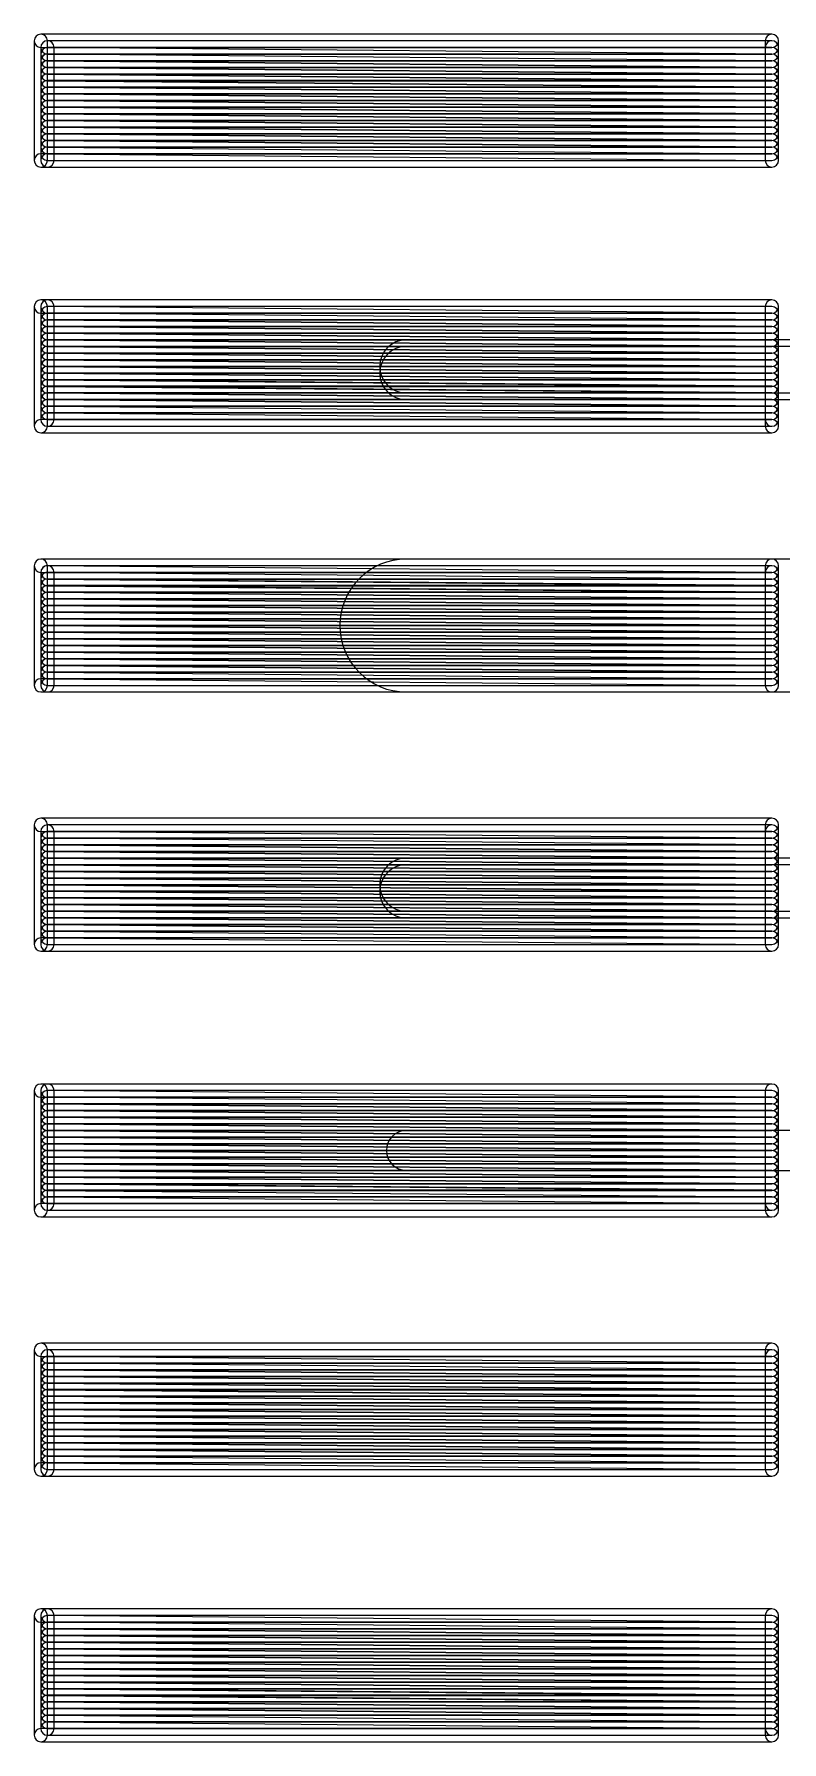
# Model space of a CAD drawing. Extents: x 2.7 to 76.1, y 3.1 to 47.6.
# Drawn here: x 2.72 to 5.58, y 13.27 to 19.8 of the extents above; entities that cross this region are included whole.
import ezdxf

# ---------------------------------------------------------------- set-up
doc = ezdxf.new("R2010")
doc.units = 0

msp = doc.modelspace()

# ---------------------------------------------------------------- linework, layer by layer
for points in [[(5.5372, 19.8025), (2.7432, 19.8025, 1), (2.7432, 19.75165), (5.5372, 19.75165, 1)], [(2.717775, 19.777075), (2.717775, 19.319875, 1), (2.768625, 19.319875), (2.768625, 19.777075, 1)], [(5.562625, 19.319875), (5.562625, 19.777075, 1), (5.511775, 19.777075), (5.511775, 19.319875, 1)], [(5.53743, 19.726295), (2.76883, 19.751695, 1), (2.768365, 19.70085), (5.536965, 19.67545, 1)], [(5.53743, 19.700895), (2.76883, 19.726295, 1), (2.768365, 19.67545), (5.536965, 19.65005, 1)], [(5.5372, 19.7771), (2.7686, 19.7771, 1), (2.7686, 19.72625), (5.5372, 19.72625, 1)], [(2.743175, 19.751675), (2.743175, 19.319875, 1), (2.794025, 19.319875), (2.794025, 19.751675, 1)], [(2.7686, 19.70085), (5.5372, 19.70085, 1), (5.5372, 19.7517), (2.7686, 19.7517, 1)], [(2.7686, 19.67545), (5.5372, 19.67545, 1), (5.5372, 19.7263), (2.7686, 19.7263, 1)], [(5.562625, 19.319875), (5.562625, 19.751675, 1), (5.511775, 19.751675), (5.511775, 19.319875, 1)], [(5.53743, 19.675495), (2.76883, 19.700895, 1), (2.768365, 19.65005), (5.536965, 19.62465, 1)], [(5.53743, 19.650095), (2.76883, 19.675495, 1), (2.768365, 19.62465), (5.536965, 19.59925, 1)], [(5.53743, 19.624695), (2.76883, 19.650095, 1), (2.768365, 19.59925), (5.536965, 19.57385, 1)], [(2.7686, 19.65005), (5.5372, 19.65005, 1), (5.5372, 19.7009), (2.7686, 19.7009, 1)], [(2.7686, 19.62465), (5.5372, 19.62465, 1), (5.5372, 19.6755), (2.7686, 19.6755, 1)], [(2.7686, 19.59925), (5.5372, 19.59925, 1), (5.5372, 19.6501), (2.7686, 19.6501, 1)], [(5.5372, 19.6501), (2.7686, 19.6501, 1), (2.7686, 19.59925), (5.5372, 19.59925, 1)], [(2.7686, 19.59925), (5.5372, 19.59925, 1), (5.5372, 19.6501), (2.7686, 19.6501, 1)], [(5.53743, 19.599295), (2.76883, 19.624695, 1), (2.768365, 19.57385), (5.536965, 19.54845, 1)], [(5.53743, 19.573895), (2.76883, 19.599295, 1), (2.768365, 19.54845), (5.536965, 19.52305, 1)], [(2.7686, 19.57385), (5.5372, 19.57385, 1), (5.5372, 19.6247), (2.7686, 19.6247, 1)], [(2.7686, 19.54845), (5.5372, 19.54845, 1), (5.5372, 19.5993), (2.7686, 19.5993, 1)], [(5.53743, 19.548495), (2.76883, 19.573895, 1), (2.768365, 19.52305), (5.536965, 19.49765, 1)], [(5.53743, 19.523095), (2.76883, 19.548495, 1), (2.768365, 19.49765), (5.536965, 19.47225, 1)], [(5.53743, 19.497695), (2.76883, 19.523095, 1), (2.768365, 19.47225), (5.536965, 19.44685, 1)], [(2.7686, 19.52305), (5.5372, 19.52305, 1), (5.5372, 19.5739), (2.7686, 19.5739, 1)], [(2.7686, 19.49765), (5.5372, 19.49765, 1), (5.5372, 19.5485), (2.7686, 19.5485, 1)], [(2.7686, 19.47225), (5.5372, 19.47225, 1), (5.5372, 19.5231), (2.7686, 19.5231, 1)], [(5.53743, 19.472295), (2.76883, 19.497695, 1), (2.768365, 19.44685), (5.536965, 19.42145, 1)], [(5.53743, 19.446895), (2.76883, 19.472295, 1), (2.768365, 19.42145), (5.536965, 19.39605, 1)], [(2.7686, 19.44685), (5.5372, 19.44685, 1), (5.5372, 19.4977), (2.7686, 19.4977, 1)], [(2.7686, 19.42145), (5.5372, 19.42145, 1), (5.5372, 19.4723), (2.7686, 19.4723, 1)], [(5.53743, 19.421495), (2.76883, 19.446895, 1), (2.768365, 19.39605), (5.536965, 19.37065, 1)], [(5.53743, 19.396095), (2.76883, 19.421495, 1), (2.768365, 19.37065), (5.536965, 19.34525, 1)], [(5.53743, 19.370695), (2.76883, 19.396095, 1), (2.768365, 19.34525), (5.536965, 19.31985, 1)], [(2.7686, 19.39605), (5.5372, 19.39605, 1), (5.5372, 19.4469), (2.7686, 19.4469, 1)], [(2.7686, 19.37065), (5.5372, 19.37065, 1), (5.5372, 19.4215), (2.7686, 19.4215, 1)], [(2.7686, 19.34525), (5.5372, 19.34525, 1), (5.5372, 19.3961), (2.7686, 19.3961, 1)], [(2.7432, 19.29445), (5.5372, 19.29445, 1), (5.5372, 19.3453), (2.7432, 19.3453, 1)], [(2.7686, 19.31985), (5.5372, 19.31985, 1), (5.5372, 19.3707), (2.7686, 19.3707, 1)], [(2.7686, 19.29445), (5.5372, 19.29445, 1), (5.5372, 19.3453), (2.7686, 19.3453, 1)], [(5.5372, 18.7865), (2.7432, 18.7865, 1), (2.7432, 18.73565), (5.5372, 18.73565, 1)], [(2.717775, 18.761075), (2.717775, 18.303875, 1), (2.768625, 18.303875), (2.768625, 18.761075, 1)], [(5.53743, 18.735695), (2.76883, 18.761095, 1), (2.768365, 18.71025), (5.536965, 18.68485, 1)], [(5.53743, 18.710295), (2.76883, 18.735695, 1), (2.768365, 18.68485), (5.536965, 18.65945, 1)], [(5.5372, 18.7865), (2.7686, 18.7865, 1), (2.7686, 18.73565), (5.5372, 18.73565, 1)], [(2.743175, 18.761075), (2.743175, 18.329275, 1), (2.794025, 18.329275), (2.794025, 18.761075, 1)], [(2.7686, 18.71025), (5.5372, 18.71025, 1), (5.5372, 18.7611), (2.7686, 18.7611, 1)], [(2.7686, 18.68485), (5.5372, 18.68485, 1), (5.5372, 18.7357), (2.7686, 18.7357, 1)], [(5.562625, 18.329275), (5.562625, 18.761075, 1), (5.511775, 18.761075), (5.511775, 18.329275, 1)], [(5.562625, 18.303875), (5.562625, 18.761075, 1), (5.511775, 18.761075), (5.511775, 18.303875, 1)], [(5.53743, 18.684895), (2.76883, 18.710295, 1), (2.768365, 18.65945), (5.536965, 18.63405, 1)], [(5.53743, 18.659495), (2.76883, 18.684895, 1), (2.768365, 18.63405), (5.536965, 18.60865, 1)], [(2.7686, 18.65945), (5.5372, 18.65945, 1), (5.5372, 18.7103), (2.7686, 18.7103, 1)], [(2.7686, 18.63405), (5.5372, 18.63405, 1), (5.5372, 18.6849), (2.7686, 18.6849, 1)], [(5.53743, 18.634095), (2.76883, 18.659495, 1), (2.768365, 18.60865), (5.536965, 18.58325, 1)], [(5.53743, 18.608695), (2.76883, 18.634095, 1), (2.768365, 18.58325), (5.536965, 18.55785, 1)], [(5.53743, 18.583295), (2.76883, 18.608695, 1), (2.768365, 18.55785), (5.536965, 18.53245, 1)], [(2.7686, 18.60865), (5.5372, 18.60865, 1), (5.5372, 18.6595), (2.7686, 18.6595, 1)], [(2.7686, 18.58325), (5.5372, 18.58325, 1), (5.5372, 18.6341), (2.7686, 18.6341, 1)], [(2.7686, 18.55785), (5.5372, 18.55785, 1), (5.5372, 18.6087), (2.7686, 18.6087, 1)], [(5.8674, 18.6341), (4.1402, 18.6341, 1), (4.1402, 18.43085), (5.8674, 18.43085, 1)], [(4.1402, 18.40545), (5.8674, 18.40545, 1), (5.8674, 18.6087), (4.1402, 18.6087, 1)], [(5.53743, 18.557895), (2.76883, 18.583295, 1), (2.768365, 18.53245), (5.536965, 18.50705, 1)], [(5.53743, 18.532495), (2.76883, 18.557895, 1), (2.768365, 18.50705), (5.536965, 18.48165, 1)], [(2.7686, 18.53245), (5.5372, 18.53245, 1), (5.5372, 18.5833), (2.7686, 18.5833, 1)], [(2.7686, 18.50705), (5.5372, 18.50705, 1), (5.5372, 18.5579), (2.7686, 18.5579, 1)], [(5.53743, 18.507095), (2.76883, 18.532495, 1), (2.768365, 18.48165), (5.536965, 18.45625, 1)], [(5.53743, 18.481695), (2.76883, 18.507095, 1), (2.768365, 18.45625), (5.536965, 18.43085, 1)], [(5.53743, 18.456295), (2.76883, 18.481695, 1), (2.768365, 18.43085), (5.536965, 18.40545, 1)], [(2.7686, 18.48165), (5.5372, 18.48165, 1), (5.5372, 18.5325), (2.7686, 18.5325, 1)], [(2.7686, 18.45625), (5.5372, 18.45625, 1), (5.5372, 18.5071), (2.7686, 18.5071, 1)], [(2.7686, 18.43085), (5.5372, 18.43085, 1), (5.5372, 18.4817), (2.7686, 18.4817, 1)], [(5.5372, 18.4817), (2.7686, 18.4817, 1), (2.7686, 18.43085), (5.5372, 18.43085, 1)], [(2.7686, 18.43085), (5.5372, 18.43085, 1), (5.5372, 18.4817), (2.7686, 18.4817, 1)], [(5.53743, 18.430895), (2.76883, 18.456295, 1), (2.768365, 18.40545), (5.536965, 18.38005, 1)], [(5.53743, 18.405495), (2.76883, 18.430895, 1), (2.768365, 18.38005), (5.536965, 18.35465, 1)], [(2.7686, 18.40545), (5.5372, 18.40545, 1), (5.5372, 18.4563), (2.7686, 18.4563, 1)], [(2.7686, 18.38005), (5.5372, 18.38005, 1), (5.5372, 18.4309), (2.7686, 18.4309, 1)], [(5.53743, 18.380095), (2.76883, 18.405495, 1), (2.768365, 18.35465), (5.536965, 18.32925, 1)], [(2.7686, 18.35465), (5.5372, 18.35465, 1), (5.5372, 18.4055), (2.7686, 18.4055, 1)], [(2.7686, 18.32925), (5.5372, 18.32925, 1), (5.5372, 18.3801), (2.7686, 18.3801, 1)], [(2.7686, 18.30385), (5.5372, 18.30385, 1), (5.5372, 18.3547), (2.7686, 18.3547, 1)], [(2.7432, 18.27845), (5.5372, 18.27845, 1), (5.5372, 18.3293), (2.7432, 18.3293, 1)], [(5.5372, 17.7959), (2.7432, 17.7959, 1), (2.7432, 17.74505), (5.5372, 17.74505, 1)], [(2.717775, 17.770475), (2.717775, 17.313275, 1), (2.768625, 17.313275), (2.768625, 17.770475, 1)], [(5.53743, 17.745095), (2.76883, 17.770495, 1), (2.768365, 17.71965), (5.536965, 17.69425, 1)], [(2.7686, 17.71965), (5.5372, 17.71965, 1), (5.5372, 17.7705), (2.7686, 17.7705, 1)], [(5.5372, 17.7705), (2.7686, 17.7705, 1), (2.7686, 17.71965), (5.5372, 17.71965, 1)], [(2.743175, 17.745075), (2.743175, 17.313275, 1), (2.794025, 17.313275), (2.794025, 17.745075, 1)], [(4.1402, 17.28785), (6.35, 17.28785, 1), (6.35, 17.7959), (4.1402, 17.7959, 1)], [(5.562625, 17.313275), (5.562625, 17.770475, 1), (5.511775, 17.770475), (5.511775, 17.313275, 1)], [(5.562625, 17.313275), (5.562625, 17.745075, 1), (5.511775, 17.745075), (5.511775, 17.313275, 1)], [(5.53743, 17.719695), (2.76883, 17.745095, 1), (2.768365, 17.69425), (5.536965, 17.66885, 1)], [(5.53743, 17.694295), (2.76883, 17.719695, 1), (2.768365, 17.66885), (5.536965, 17.64345, 1)], [(5.53743, 17.668895), (2.76883, 17.694295, 1), (2.768365, 17.64345), (5.536965, 17.61805, 1)], [(2.7686, 17.69425), (5.5372, 17.69425, 1), (5.5372, 17.7451), (2.7686, 17.7451, 1)], [(2.7686, 17.66885), (5.5372, 17.66885, 1), (5.5372, 17.7197), (2.7686, 17.7197, 1)], [(2.7686, 17.64345), (5.5372, 17.64345, 1), (5.5372, 17.6943), (2.7686, 17.6943, 1)], [(5.53743, 17.643495), (2.76883, 17.668895, 1), (2.768365, 17.61805), (5.536965, 17.59265, 1)], [(5.53743, 17.618095), (2.76883, 17.643495, 1), (2.768365, 17.59265), (5.536965, 17.56725, 1)], [(2.7686, 17.61805), (5.5372, 17.61805, 1), (5.5372, 17.6689), (2.7686, 17.6689, 1)], [(2.7686, 17.59265), (5.5372, 17.59265, 1), (5.5372, 17.6435), (2.7686, 17.6435, 1)], [(5.53743, 17.592695), (2.76883, 17.618095, 1), (2.768365, 17.56725), (5.536965, 17.54185, 1)], [(5.53743, 17.567295), (2.76883, 17.592695, 1), (2.768365, 17.54185), (5.536965, 17.51645, 1)], [(5.53743, 17.541895), (2.76883, 17.567295, 1), (2.768365, 17.51645), (5.536965, 17.49105, 1)], [(2.7686, 17.56725), (5.5372, 17.56725, 1), (5.5372, 17.6181), (2.7686, 17.6181, 1)], [(2.7686, 17.54185), (5.5372, 17.54185, 1), (5.5372, 17.5927), (2.7686, 17.5927, 1)], [(2.7686, 17.51645), (5.5372, 17.51645, 1), (5.5372, 17.5673), (2.7686, 17.5673, 1)], [(5.53743, 17.516495), (2.76883, 17.541895, 1), (2.768365, 17.49105), (5.536965, 17.46565, 1)], [(5.53743, 17.491095), (2.76883, 17.516495, 1), (2.768365, 17.46565), (5.536965, 17.44025, 1)], [(2.7686, 17.49105), (5.5372, 17.49105, 1), (5.5372, 17.5419), (2.7686, 17.5419, 1)], [(2.7686, 17.46565), (5.5372, 17.46565, 1), (5.5372, 17.5165), (2.7686, 17.5165, 1)], [(5.53743, 17.465695), (2.76883, 17.491095, 1), (2.768365, 17.44025), (5.536965, 17.41485, 1)], [(5.53743, 17.440295), (2.76883, 17.465695, 1), (2.768365, 17.41485), (5.536965, 17.38945, 1)], [(5.53743, 17.414895), (2.76883, 17.440295, 1), (2.768365, 17.38945), (5.536965, 17.36405, 1)], [(2.7686, 17.44025), (5.5372, 17.44025, 1), (5.5372, 17.4911), (2.7686, 17.4911, 1)], [(2.7686, 17.41485), (5.5372, 17.41485, 1), (5.5372, 17.4657), (2.7686, 17.4657, 1)], [(2.7686, 17.38945), (5.5372, 17.38945, 1), (5.5372, 17.4403), (2.7686, 17.4403, 1)], [(5.53743, 17.389495), (2.76883, 17.414895, 1), (2.768365, 17.36405), (5.536965, 17.33865, 1)], [(5.53743, 17.364095), (2.76883, 17.389495, 1), (2.768365, 17.33865), (5.536965, 17.31325, 1)], [(2.7686, 17.36405), (5.5372, 17.36405, 1), (5.5372, 17.4149), (2.7686, 17.4149, 1)], [(2.7686, 17.33865), (5.5372, 17.33865, 1), (5.5372, 17.3895), (2.7686, 17.3895, 1)], [(2.7686, 17.31325), (5.5372, 17.31325, 1), (5.5372, 17.3641), (2.7686, 17.3641, 1)], [(2.7432, 17.28785), (5.5372, 17.28785, 1), (5.5372, 17.3387), (2.7432, 17.3387, 1)], [(2.7686, 17.28785), (5.5372, 17.28785, 1), (5.5372, 17.3387), (2.7686, 17.3387, 1)], [(5.5372, 16.8053), (2.7432, 16.8053, 1), (2.7432, 16.75445), (5.5372, 16.75445, 1)], [(2.717775, 16.779875), (2.717775, 16.322675, 1), (2.768625, 16.322675), (2.768625, 16.779875, 1)], [(5.5372, 16.7799), (2.7686, 16.7799, 1), (2.7686, 16.72905), (5.5372, 16.72905, 1)], [(2.743175, 16.754475), (2.743175, 16.322675, 1), (2.794025, 16.322675), (2.794025, 16.754475, 1)], [(5.562625, 16.322675), (5.562625, 16.779875, 1), (5.511775, 16.779875), (5.511775, 16.322675, 1)], [(5.562625, 16.322675), (5.562625, 16.754475, 1), (5.511775, 16.754475), (5.511775, 16.322675, 1)], [(5.53743, 16.729095), (2.76883, 16.754495, 1), (2.768365, 16.70365), (5.536965, 16.67825, 1)], [(5.53743, 16.703695), (2.76883, 16.729095, 1), (2.768365, 16.67825), (5.536965, 16.65285, 1)], [(2.7686, 16.70365), (5.5372, 16.70365, 1), (5.5372, 16.7545), (2.7686, 16.7545, 1)], [(2.7686, 16.67825), (5.5372, 16.67825, 1), (5.5372, 16.7291), (2.7686, 16.7291, 1)], [(5.53743, 16.678295), (2.76883, 16.703695, 1), (2.768365, 16.65285), (5.536965, 16.62745, 1)], [(5.53743, 16.652895), (2.76883, 16.678295, 1), (2.768365, 16.62745), (5.536965, 16.60205, 1)], [(5.53743, 16.627495), (2.76883, 16.652895, 1), (2.768365, 16.60205), (5.536965, 16.57665, 1)], [(2.7686, 16.65285), (5.5372, 16.65285, 1), (5.5372, 16.7037), (2.7686, 16.7037, 1)], [(2.7686, 16.62745), (5.5372, 16.62745, 1), (5.5372, 16.6783), (2.7686, 16.6783, 1)], [(2.7686, 16.60205), (5.5372, 16.60205, 1), (5.5372, 16.6529), (2.7686, 16.6529, 1)], [(5.715, 16.6529), (4.1402, 16.6529, 1), (4.1402, 16.44965), (5.715, 16.44965, 1)], [(5.53743, 16.602095), (2.76883, 16.627495, 1), (2.768365, 16.57665), (5.536965, 16.55125, 1)], [(5.53743, 16.576695), (2.76883, 16.602095, 1), (2.768365, 16.55125), (5.536965, 16.52585, 1)], [(2.7686, 16.57665), (5.5372, 16.57665, 1), (5.5372, 16.6275), (2.7686, 16.6275, 1)], [(2.7686, 16.55125), (5.5372, 16.55125, 1), (5.5372, 16.6021), (2.7686, 16.6021, 1)], [(5.5372, 16.6021), (2.7686, 16.6021, 1), (2.7686, 16.55125), (5.5372, 16.55125, 1)], [(2.7686, 16.55125), (5.5372, 16.55125, 1), (5.5372, 16.6021), (2.7686, 16.6021, 1)], [(4.1402, 16.42425), (5.715, 16.42425, 1), (5.715, 16.6275), (4.1402, 16.6275, 1)], [(5.53743, 16.551295), (2.76883, 16.576695, 1), (2.768365, 16.52585), (5.536965, 16.50045, 1)], [(5.53743, 16.525895), (2.76883, 16.551295, 1), (2.768365, 16.50045), (5.536965, 16.47505, 1)], [(5.53743, 16.500495), (2.76883, 16.525895, 1), (2.768365, 16.47505), (5.536965, 16.44965, 1)], [(2.7686, 16.52585), (5.5372, 16.52585, 1), (5.5372, 16.5767), (2.7686, 16.5767, 1)], [(2.7686, 16.50045), (5.5372, 16.50045, 1), (5.5372, 16.5513), (2.7686, 16.5513, 1)], [(2.7686, 16.47505), (5.5372, 16.47505, 1), (5.5372, 16.5259), (2.7686, 16.5259, 1)], [(5.53743, 16.475095), (2.76883, 16.500495, 1), (2.768365, 16.44965), (5.536965, 16.42425, 1)], [(5.53743, 16.449695), (2.76883, 16.475095, 1), (2.768365, 16.42425), (5.536965, 16.39885, 1)], [(2.7686, 16.44965), (5.5372, 16.44965, 1), (5.5372, 16.5005), (2.7686, 16.5005, 1)], [(2.7686, 16.42425), (5.5372, 16.42425, 1), (5.5372, 16.4751), (2.7686, 16.4751, 1)], [(5.53743, 16.424295), (2.76883, 16.449695, 1), (2.768365, 16.39885), (5.536965, 16.37345, 1)], [(5.53743, 16.398895), (2.76883, 16.424295, 1), (2.768365, 16.37345), (5.536965, 16.34805, 1)], [(5.53743, 16.373495), (2.76883, 16.398895, 1), (2.768365, 16.34805), (5.536965, 16.32265, 1)], [(2.7686, 16.39885), (5.5372, 16.39885, 1), (5.5372, 16.4497), (2.7686, 16.4497, 1)], [(2.7686, 16.37345), (5.5372, 16.37345, 1), (5.5372, 16.4243), (2.7686, 16.4243, 1)], [(2.7686, 16.34805), (5.5372, 16.34805, 1), (5.5372, 16.3989), (2.7686, 16.3989, 1)], [(2.7432, 16.29725), (5.5372, 16.29725, 1), (5.5372, 16.3481), (2.7432, 16.3481, 1)], [(2.7686, 16.32265), (5.5372, 16.32265, 1), (5.5372, 16.3735), (2.7686, 16.3735, 1)], [(2.7686, 16.29725), (5.5372, 16.29725, 1), (5.5372, 16.3481), (2.7686, 16.3481, 1)], [(5.5372, 15.7893), (2.7432, 15.7893, 1), (2.7432, 15.73845), (5.5372, 15.73845, 1)], [(2.717775, 15.763875), (2.717775, 15.306675, 1), (2.768625, 15.306675), (2.768625, 15.763875, 1)], [(5.53743, 15.738495), (2.76883, 15.763895, 1), (2.768365, 15.71305), (5.536965, 15.68765, 1)], [(5.53743, 15.713095), (2.76883, 15.738495, 1), (2.768365, 15.68765), (5.536965, 15.66225, 1)], [(5.5372, 15.7893), (2.7686, 15.7893, 1), (2.7686, 15.73845), (5.5372, 15.73845, 1)], [(2.743175, 15.763875), (2.743175, 15.332075, 1), (2.794025, 15.332075), (2.794025, 15.763875, 1)], [(2.7686, 15.71305), (5.5372, 15.71305, 1), (5.5372, 15.7639), (2.7686, 15.7639, 1)], [(2.7686, 15.68765), (5.5372, 15.68765, 1), (5.5372, 15.7385), (2.7686, 15.7385, 1)], [(5.562625, 15.332075), (5.562625, 15.763875, 1), (5.511775, 15.763875), (5.511775, 15.332075, 1)], [(5.562625, 15.306675), (5.562625, 15.763875, 1), (5.511775, 15.763875), (5.511775, 15.306675, 1)], [(5.53743, 15.687695), (2.76883, 15.713095, 1), (2.768365, 15.66225), (5.536965, 15.63685, 1)], [(5.53743, 15.662295), (2.76883, 15.687695, 1), (2.768365, 15.63685), (5.536965, 15.61145, 1)], [(2.7686, 15.66225), (5.5372, 15.66225, 1), (5.5372, 15.7131), (2.7686, 15.7131, 1)], [(2.7686, 15.63685), (5.5372, 15.63685, 1), (5.5372, 15.6877), (2.7686, 15.6877, 1)], [(5.53743, 15.636895), (2.76883, 15.662295, 1), (2.768365, 15.61145), (5.536965, 15.58605, 1)], [(5.53743, 15.611495), (2.76883, 15.636895, 1), (2.768365, 15.58605), (5.536965, 15.56065, 1)], [(5.53743, 15.586095), (2.76883, 15.611495, 1), (2.768365, 15.56065), (5.536965, 15.53525, 1)], [(2.7686, 15.61145), (5.5372, 15.61145, 1), (5.5372, 15.6623), (2.7686, 15.6623, 1)], [(2.7686, 15.58605), (5.5372, 15.58605, 1), (5.5372, 15.6369), (2.7686, 15.6369, 1)], [(2.7686, 15.56065), (5.5372, 15.56065, 1), (5.5372, 15.6115), (2.7686, 15.6115, 1)], [(4.1402, 15.45905), (6.0452, 15.45905, 1), (6.0452, 15.6115), (4.1402, 15.6115, 1)], [(5.53743, 15.560695), (2.76883, 15.586095, 1), (2.768365, 15.53525), (5.536965, 15.50985, 1)], [(5.53743, 15.535295), (2.76883, 15.560695, 1), (2.768365, 15.50985), (5.536965, 15.48445, 1)], [(2.7686, 15.53525), (5.5372, 15.53525, 1), (5.5372, 15.5861), (2.7686, 15.5861, 1)], [(2.7686, 15.50985), (5.5372, 15.50985, 1), (5.5372, 15.5607), (2.7686, 15.5607, 1)], [(5.53743, 15.509895), (2.76883, 15.535295, 1), (2.768365, 15.48445), (5.536965, 15.45905, 1)], [(5.53743, 15.484495), (2.76883, 15.509895, 1), (2.768365, 15.45905), (5.536965, 15.43365, 1)], [(5.53743, 15.459095), (2.76883, 15.484495, 1), (2.768365, 15.43365), (5.536965, 15.40825, 1)], [(2.7686, 15.48445), (5.5372, 15.48445, 1), (5.5372, 15.5353), (2.7686, 15.5353, 1)], [(2.7686, 15.45905), (5.5372, 15.45905, 1), (5.5372, 15.5099), (2.7686, 15.5099, 1)], [(2.7686, 15.43365), (5.5372, 15.43365, 1), (5.5372, 15.4845), (2.7686, 15.4845, 1)], [(5.53743, 15.433695), (2.76883, 15.459095, 1), (2.768365, 15.40825), (5.536965, 15.38285, 1)], [(5.53743, 15.408295), (2.76883, 15.433695, 1), (2.768365, 15.38285), (5.536965, 15.35745, 1)], [(5.53743, 15.382895), (2.76883, 15.408295, 1), (2.768365, 15.35745), (5.536965, 15.33205, 1)], [(2.7686, 15.40825), (5.5372, 15.40825, 1), (5.5372, 15.4591), (2.7686, 15.4591, 1)], [(2.7686, 15.38285), (5.5372, 15.38285, 1), (5.5372, 15.4337), (2.7686, 15.4337, 1)], [(5.5372, 15.4337), (2.7686, 15.4337, 1), (2.7686, 15.38285), (5.5372, 15.38285, 1)], [(2.7686, 15.38285), (5.5372, 15.38285, 1), (5.5372, 15.4337), (2.7686, 15.4337, 1)], [(2.7686, 15.35745), (5.5372, 15.35745, 1), (5.5372, 15.4083), (2.7686, 15.4083, 1)], [(2.7686, 15.33205), (5.5372, 15.33205, 1), (5.5372, 15.3829), (2.7686, 15.3829, 1)], [(2.7686, 15.30665), (5.5372, 15.30665, 1), (5.5372, 15.3575), (2.7686, 15.3575, 1)], [(2.7432, 15.28125), (5.5372, 15.28125, 1), (5.5372, 15.3321), (2.7432, 15.3321, 1)], [(5.5372, 14.7987), (2.7432, 14.7987, 1), (2.7432, 14.74785), (5.5372, 14.74785, 1)], [(2.717775, 14.773275), (2.717775, 14.316075, 1), (2.768625, 14.316075), (2.768625, 14.773275, 1)], [(5.5372, 14.7733), (2.7686, 14.7733, 1), (2.7686, 14.72245), (5.5372, 14.72245, 1)], [(2.743175, 14.747875), (2.743175, 14.316075, 1), (2.794025, 14.316075), (2.794025, 14.747875, 1)], [(5.562625, 14.316075), (5.562625, 14.773275, 1), (5.511775, 14.773275), (5.511775, 14.316075, 1)], [(5.562625, 14.316075), (5.562625, 14.747875, 1), (5.511775, 14.747875), (5.511775, 14.316075, 1)], [(5.53743, 14.722495), (2.76883, 14.747895, 1), (2.768365, 14.69705), (5.536965, 14.67165, 1)], [(5.53743, 14.697095), (2.76883, 14.722495, 1), (2.768365, 14.67165), (5.536965, 14.64625, 1)], [(5.53743, 14.671695), (2.76883, 14.697095, 1), (2.768365, 14.64625), (5.536965, 14.62085, 1)], [(2.7686, 14.69705), (5.5372, 14.69705, 1), (5.5372, 14.7479), (2.7686, 14.7479, 1)], [(2.7686, 14.67165), (5.5372, 14.67165, 1), (5.5372, 14.7225), (2.7686, 14.7225, 1)], [(5.5372, 14.7225), (2.7686, 14.7225, 1), (2.7686, 14.67165), (5.5372, 14.67165, 1)], [(2.7686, 14.67165), (5.5372, 14.67165, 1), (5.5372, 14.7225), (2.7686, 14.7225, 1)], [(2.7686, 14.64625), (5.5372, 14.64625, 1), (5.5372, 14.6971), (2.7686, 14.6971, 1)], [(5.53743, 14.646295), (2.76883, 14.671695, 1), (2.768365, 14.62085), (5.536965, 14.59545, 1)], [(5.53743, 14.620895), (2.76883, 14.646295, 1), (2.768365, 14.59545), (5.536965, 14.57005, 1)], [(2.7686, 14.62085), (5.5372, 14.62085, 1), (5.5372, 14.6717), (2.7686, 14.6717, 1)], [(2.7686, 14.59545), (5.5372, 14.59545, 1), (5.5372, 14.6463), (2.7686, 14.6463, 1)], [(5.53743, 14.595495), (2.76883, 14.620895, 1), (2.768365, 14.57005), (5.536965, 14.54465, 1)], [(5.53743, 14.570095), (2.76883, 14.595495, 1), (2.768365, 14.54465), (5.536965, 14.51925, 1)], [(5.53743, 14.544695), (2.76883, 14.570095, 1), (2.768365, 14.51925), (5.536965, 14.49385, 1)], [(2.7686, 14.57005), (5.5372, 14.57005, 1), (5.5372, 14.6209), (2.7686, 14.6209, 1)], [(2.7686, 14.54465), (5.5372, 14.54465, 1), (5.5372, 14.5955), (2.7686, 14.5955, 1)], [(2.7686, 14.51925), (5.5372, 14.51925, 1), (5.5372, 14.5701), (2.7686, 14.5701, 1)], [(5.53743, 14.519295), (2.76883, 14.544695, 1), (2.768365, 14.49385), (5.536965, 14.46845, 1)], [(5.53743, 14.493895), (2.76883, 14.519295, 1), (2.768365, 14.46845), (5.536965, 14.44305, 1)], [(5.53743, 14.468495), (2.76883, 14.493895, 1), (2.768365, 14.44305), (5.536965, 14.41765, 1)], [(2.7686, 14.49385), (5.5372, 14.49385, 1), (5.5372, 14.5447), (2.7686, 14.5447, 1)], [(2.7686, 14.46845), (5.5372, 14.46845, 1), (5.5372, 14.5193), (2.7686, 14.5193, 1)], [(2.7686, 14.44305), (5.5372, 14.44305, 1), (5.5372, 14.4939), (2.7686, 14.4939, 1)], [(5.53743, 14.443095), (2.76883, 14.468495, 1), (2.768365, 14.41765), (5.536965, 14.39225, 1)], [(5.53743, 14.417695), (2.76883, 14.443095, 1), (2.768365, 14.39225), (5.536965, 14.36685, 1)], [(2.7686, 14.41765), (5.5372, 14.41765, 1), (5.5372, 14.4685), (2.7686, 14.4685, 1)], [(2.7686, 14.39225), (5.5372, 14.39225, 1), (5.5372, 14.4431), (2.7686, 14.4431, 1)], [(5.53743, 14.392295), (2.76883, 14.417695, 1), (2.768365, 14.36685), (5.536965, 14.34145, 1)], [(5.53743, 14.366895), (2.76883, 14.392295, 1), (2.768365, 14.34145), (5.536965, 14.31605, 1)], [(2.7686, 14.36685), (5.5372, 14.36685, 1), (5.5372, 14.4177), (2.7686, 14.4177, 1)], [(2.7686, 14.34145), (5.5372, 14.34145, 1), (5.5372, 14.3923), (2.7686, 14.3923, 1)], [(2.7686, 14.31605), (5.5372, 14.31605, 1), (5.5372, 14.3669), (2.7686, 14.3669, 1)], [(2.7432, 14.29065), (5.5372, 14.29065, 1), (5.5372, 14.3415), (2.7432, 14.3415, 1)], [(2.7686, 14.29065), (5.5372, 14.29065, 1), (5.5372, 14.3415), (2.7686, 14.3415, 1)], [(5.5372, 13.7827), (2.7432, 13.7827, 1), (2.7432, 13.73185), (5.5372, 13.73185, 1)], [(2.717775, 13.757275), (2.717775, 13.300075, 1), (2.768625, 13.300075), (2.768625, 13.757275, 1)], [(5.5372, 13.7827), (2.7686, 13.7827, 1), (2.7686, 13.73185), (5.5372, 13.73185, 1)], [(2.743175, 13.757275), (2.743175, 13.325475, 1), (2.794025, 13.325475), (2.794025, 13.757275, 1)], [(5.562625, 13.325475), (5.562625, 13.757275, 1), (5.511775, 13.757275), (5.511775, 13.325475, 1)], [(5.562625, 13.300075), (5.562625, 13.757275, 1), (5.511775, 13.757275), (5.511775, 13.300075, 1)], [(5.53743, 13.731895), (2.76883, 13.757295, 1), (2.768365, 13.70645), (5.536965, 13.68105, 1)], [(5.53743, 13.706495), (2.76883, 13.731895, 1), (2.768365, 13.68105), (5.536965, 13.65565, 1)], [(2.7686, 13.70645), (5.5372, 13.70645, 1), (5.5372, 13.7573), (2.7686, 13.7573, 1)], [(2.7686, 13.68105), (5.5372, 13.68105, 1), (5.5372, 13.7319), (2.7686, 13.7319, 1)], [(5.53743, 13.681095), (2.76883, 13.706495, 1), (2.768365, 13.65565), (5.536965, 13.63025, 1)], [(5.53743, 13.655695), (2.76883, 13.681095, 1), (2.768365, 13.63025), (5.536965, 13.60485, 1)], [(5.53743, 13.630295), (2.76883, 13.655695, 1), (2.768365, 13.60485), (5.536965, 13.57945, 1)], [(2.7686, 13.65565), (5.5372, 13.65565, 1), (5.5372, 13.7065), (2.7686, 13.7065, 1)], [(2.7686, 13.63025), (5.5372, 13.63025, 1), (5.5372, 13.6811), (2.7686, 13.6811, 1)], [(2.7686, 13.60485), (5.5372, 13.60485, 1), (5.5372, 13.6557), (2.7686, 13.6557, 1)], [(5.53743, 13.604895), (2.76883, 13.630295, 1), (2.768365, 13.57945), (5.536965, 13.55405, 1)], [(5.53743, 13.579495), (2.76883, 13.604895, 1), (2.768365, 13.55405), (5.536965, 13.52865, 1)], [(5.53743, 13.554095), (2.76883, 13.579495, 1), (2.768365, 13.52865), (5.536965, 13.50325, 1)], [(2.7686, 13.57945), (5.5372, 13.57945, 1), (5.5372, 13.6303), (2.7686, 13.6303, 1)], [(2.7686, 13.55405), (5.5372, 13.55405, 1), (5.5372, 13.6049), (2.7686, 13.6049, 1)], [(2.7686, 13.52865), (5.5372, 13.52865, 1), (5.5372, 13.5795), (2.7686, 13.5795, 1)], [(5.53743, 13.528695), (2.76883, 13.554095, 1), (2.768365, 13.50325), (5.536965, 13.47785, 1)], [(5.53743, 13.503295), (2.76883, 13.528695, 1), (2.768365, 13.47785), (5.536965, 13.45245, 1)], [(2.7686, 13.50325), (5.5372, 13.50325, 1), (5.5372, 13.5541), (2.7686, 13.5541, 1)], [(5.5372, 13.5541), (2.7686, 13.5541, 1), (2.7686, 13.50325), (5.5372, 13.50325, 1)], [(2.7686, 13.50325), (5.5372, 13.50325, 1), (5.5372, 13.5541), (2.7686, 13.5541, 1)], [(2.7686, 13.47785), (5.5372, 13.47785, 1), (5.5372, 13.5287), (2.7686, 13.5287, 1)], [(5.53743, 13.477895), (2.76883, 13.503295, 1), (2.768365, 13.45245), (5.536965, 13.42705, 1)], [(5.53743, 13.452495), (2.76883, 13.477895, 1), (2.768365, 13.42705), (5.536965, 13.40165, 1)], [(5.53743, 13.427095), (2.76883, 13.452495, 1), (2.768365, 13.40165), (5.536965, 13.37625, 1)], [(2.7686, 13.45245), (5.5372, 13.45245, 1), (5.5372, 13.5033), (2.7686, 13.5033, 1)], [(2.7686, 13.42705), (5.5372, 13.42705, 1), (5.5372, 13.4779), (2.7686, 13.4779, 1)], [(2.7686, 13.40165), (5.5372, 13.40165, 1), (5.5372, 13.4525), (2.7686, 13.4525, 1)], [(5.53743, 13.401695), (2.76883, 13.427095, 1), (2.768365, 13.37625), (5.536965, 13.35085, 1)], [(5.53743, 13.376295), (2.76883, 13.401695, 1), (2.768365, 13.35085), (5.536965, 13.32545, 1)], [(2.7686, 13.37625), (5.5372, 13.37625, 1), (5.5372, 13.4271), (2.7686, 13.4271, 1)], [(2.7686, 13.35085), (5.5372, 13.35085, 1), (5.5372, 13.4017), (2.7686, 13.4017, 1)], [(2.7432, 13.27465), (5.5372, 13.27465, 1), (5.5372, 13.3255), (2.7432, 13.3255, 1)], [(2.7686, 13.32545), (5.5372, 13.32545, 1), (5.5372, 13.3763), (2.7686, 13.3763, 1)], [(2.7686, 13.30005), (5.5372, 13.30005, 1), (5.5372, 13.3509), (2.7686, 13.3509, 1)]]:
    msp.add_lwpolyline(points, format="xyb", close=True)

doc.saveas('drawing.dxf')
